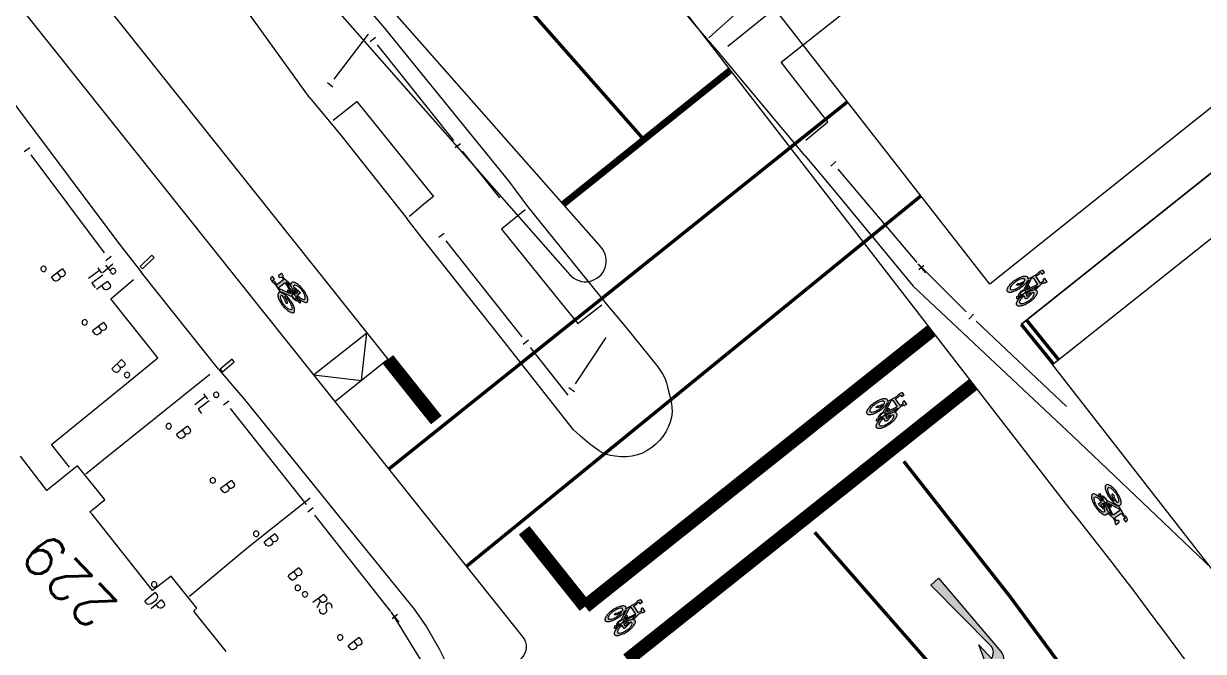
# Model space of a CAD drawing. Extents: x 427500 to 429848, y 434500 to 436505.
# Drawn here: x 429284.82 to 429319.48, y 435028.38 to 435046.84 of the extents above; entities that cross this region are included whole.
import ezdxf

# ---------------------------------------------------------------- set-up
doc = ezdxf.new("R2010")
doc.units = 0
for name, pattern in [('1004', [6, 4, -2]), ('1025', [2, 1, -1]), ('1055', [0.6, 0.1, -0.5]), ('BLIP', [1, 0.5, -0.5]), ('DASHED2', [0.375, 0.25, -0.125])]:
    doc.linetypes.add(name, pattern=pattern)
doc.layers.get('0').update_dxf_attribs({"color": 222})
for name, color, linetype in [('KTS_LINES', 7, 'Continuous'), ('LPTIP_Ex_Base', 8, 'Continuous'), ('PRO-MARKINGS', 7, 'Continuous'), ('PROPOSED', 1, 'Continuous')]:
    doc.layers.add(name, color=color, linetype=linetype)
doc.styles.add('MtXpl_Romans', font='romans__.ttf')
doc.styles.get("Standard").update_dxf_attribs({"font": 'romans.shx'})

# ---------------------------------------------------------------- blocks, each defined once
blk = doc.blocks.new('FENCE_UP')
at = {"color": 0, "linetype": 'ByBlock', "flags": 128}
blk.add_lwpolyline([(0, 0.5), (0, -0.5)], dxfattribs=at)
blk = doc.blocks.new('CIRCL')
at = {"color": 0, "linetype": 'ByBlock', "flags": 128}
for points in [[(0.5, 0), (0.475, 0.154), (0.404, 0.293), (0.293, 0.404), (0.154, 0.475), (0, 0.5), (-0.154, 0.475), (-0.293, 0.404), (-0.404, 0.293), (-0.475, 0.154), (-0.5, 0), (-0.475, -0.154), (-0.404, -0.293), (-0.293, -0.404), (-0.154, -0.475), (0, -0.5), (0.154, -0.475), (0.293, -0.404), (0.404, -0.293), (0.475, -0.154)], [(0.5, 0), (0.475, -0.154)]]:
    blk.add_lwpolyline(points, dxfattribs=at)
blk = doc.blocks.new('Bicycle-1057S')
h = blk.add_hatch(color=0)
h.dxf.hatch_style = 1
edge = h.paths.add_edge_path()
edge.add_arc((0.1255931590565698, -0.09402841553107237), 0.02648515648108875, 129.1417589179424, 144.2919472120851)
edge.add_arc((0.1085562400126971, -0.08167002299842399), 0.005438877888942004, 145.2542598140026, 218.1085320607194)
edge.add_arc((0.1199412003065617, -0.07274033581713624), 0.01990803937288878, 218.1085320607193, 242.7437377249644)
edge.add_arc((0.1323570823030125, -0.04863988274777631), 0.0470186639303978, 242.7437377249643, 256.1140822548531)
edge.add_line((0.1210730989660078, -0.09428444954219217), (0.1210730989660078, -0.1093843280975762))
edge.add_line((0.1210730989660078, -0.1093843280975762), (0.1709389036250854, -0.1093843280975762))
edge.add_line((0.1709389036250854, -0.1093843280975762), (0.1709389036250854, -0.08603216731390888))
edge.add_line((0.1709389036250854, -0.08603216731390888), (0.2357062799771484, -0.07507811475829329))
edge.add_arc((0.2940311629775173, 0.02510465163729701), 0.1159240210641441, 239.7926865904873, 250.1489920615088)
edge.add_arc((0.3352342839856055, 0.1392318298363441), 0.2372611958478196, 250.1489920615087, 261.4948583744368)
edge.add_arc((0.362500000000002, 0.3215590699295104), 0.4216158587933737, 261.4948583744369, 265.5790043067903)
edge.add_line((0.33, -0.09880230125732192), (0.33, -0.1106220625765941))
edge.add_arc((0.3649999999999979, -1.094938660479188), 0.9849386604791879, 92.0364461736281, 98.710120306432)
edge.add_arc((0.3002475405305327, -0.6722787565192403), 0.5573474124130271, 98.71012030643209, 110.2975697722287)
edge.add_arc((0.2023615741320395, -0.4076241066270181), 0.2751706129993586, 110.2975697722287, 131.7625682865146)
edge.add_arc((0.05714990642971905, -0.2449999999999999), 0.05714990642971902, 131.7625682865146, 180)
edge.add_arc((0.05714990642971905, -0.245), 0.05714990642971904, 180, 228.2374317134853)
edge.add_arc((0.2023615741320401, -0.08237589337298118), 0.2751706129993595, 228.2374317134854, 249.7024302277713)
edge.add_arc((0.3002475405305318, 0.1822787565192362), 0.5573474124130229, 249.7024302277713, 261.2898796935679)
edge.add_arc((0.3650000000000001, 0.6049386604791959), 0.9849386604791958, 261.2898796935679, 270)
edge.add_arc((0.3650000000000005, 0.604938660479198), 0.984938660479198, 269.9999999999999, 278.710120306432)
edge.add_arc((0.4297524594694681, 0.1822787565192365), 0.5573474124130234, 278.7101203064321, 290.2975697722287)
edge.add_arc((0.527638425867959, -0.08237589337297913), 0.2751706129993619, 290.2975697722287, 311.7625682865145)
edge.add_arc((0.6728500935702808, -0.2450000000000002), 0.05714990642971921, 311.7625682865148, 360.0000000000001)
edge.add_arc((0.6728500935702809, -0.2450000000000002), 0.05714990642971907, 8.347926217626053e-14, 48.23743171348524)
edge.add_arc((0.5276384258679238, -0.4076241066270601), 0.2751706129994143, 48.23743171348545, 51.44868646367202)
edge.add_line((0.6991289573365953, -0.1924268392766916), (0.9555783743845828, -0.1393683391977977))
edge.add_line((0.9555783743845828, -0.1393683391977977), (1.026142996864914, -0.1494489995521307))
edge.add_arc((1.047232637774721, -0.1446760141640408), 0.02162300495351051, 192.752292015752, 229.4556686730448)
edge.add_arc((1.082087526109876, -0.1021911607252427), 0.07657266547575484, 230.3014880105123, 254.7693945910597)
edge.add_arc((1.137258100044497, 0.09027275344468394), 0.2767829944268662, 254.2163442209831, 263.9588712902375)
edge.add_arc((1.111305815940649, -0.1577737992489841), 0.0273842720150536, 263.337789327011, 292.272256146745)
edge.add_arc((1.118318684532589, -0.1773400816377044), 0.006684298591048081, 300.2362763225035, 358.2881666264944)
edge.add_line((1.125, -0.1775397595764579), (1.125, -0.06938311127612472))
edge.add_arc((1.114107004921157, -0.06988940866287181), 0.01090475487260144, 2.661145164140756, 38.31498093786265)
edge.add_arc((1.110772519990496, -0.07252424211479346), 0.01515459452512635, 38.31498093786259, 73.21773194917768)
edge.add_arc((1.092973786883735, -0.1315424953674024), 0.07679832183938598, 73.2177319491774, 98.60632256700862)
edge.add_arc((1.086437502710172, -0.08835556308793147), 0.03311956120553582, 98.60632256700892, 134.88021916439)
edge.add_line((1.063067446729034, -0.06488758878494341), (1.033157894736842, -0.1147368421052633))
edge.add_line((1.033157894736842, -0.1147368421052633), (0.94, -0.1014285714285716))
edge.add_line((0.94, -0.1014285714285716), (0.94, 0.1393269230769229))
edge.add_line((0.94, 0.1393269230769229), (0.9849999999999998, 0.1349999999999998))
edge.add_arc((1.01645105852891, 0.3320764244353353), 0.199570253672248, 260.9327337914132, 290.3801191405059)
edge.add_arc((1.105464489312583, 0.1086566116361067), 0.04124963619416752, 71.00970639435519, 118.23338806896231, ccw=False)
edge.add_arc((1.115840168087301, 0.1389608091172128), 0.009218591994430198, 6.472580860778692, 70.69733750635021, ccw=False)
edge.add_line((1.125, 0.1399999999999998), (1.125, 0.08999999999999979))
edge.add_line((1.125, 0.08999999999999979), (1.215, 0.08999999999999977))
edge.add_line((1.215, 0.08999999999999977), (1.215, 0.1551204709322744))
edge.add_arc((1.199541460380685, 0.152605035499959), 0.01566186012503258, 9.242245549902828, 38.24503396435792)
edge.add_arc((1.175907833058162, 0.1339771072228429), 0.04575418559710753, 38.24503396435812, 62.40139835930763)
edge.add_arc((1.144411258767213, 0.07372613583564096), 0.1137410501017065, 62.40139835930752, 80.15996594038734)
edge.add_arc((1.117118489909174, -0.08362655073671205), 0.2734431578006205, 80.15996594038758, 97.39463954963908)
edge.add_arc((1.101932488087908, 0.03338489676562068), 0.1554503889632606, 97.39463954963931, 115.9418288466421)
edge.add_arc((1.008892827938793, 0.2234296512512854), 0.05614866456590088, 265.4429401072497, 296.48081285581895, ccw=False)
edge.add_line((1.004431711558944, 0.1674584892731782), (0.7039782804499767, 0.1963482422644251))
edge.add_arc((0.5276024317589506, 0.4074790768269162), 0.2751084682530396, 309.8749265664079, 311.7820790879888)
edge.add_arc((0.6727840718052973, 0.2449999999999999), 0.05721592819470267, 311.7820790879888, 360)
edge.add_arc((0.6727840718052971, 0.2449999999999999), 0.05721592819470289, 359.9999999999999, 408.2179209120112)
edge.add_arc((0.5276024317590292, 0.08252092317317208), 0.2751084682529212, 48.21792091201113, 69.68965002433214)
edge.add_arc((0.4297377485950346, -0.1818948901564406), 0.5570538859307931, 69.68965002433218, 81.283999398439)
edge.add_arc((0.3649999999999998, -0.6041692450557905), 0.9842618059168534, 81.28399939843904, 89.99999999999999)
edge.add_arc((0.3650000000000001, -0.6041692450557938), 0.9842618059168566, 90.00000000000001, 98.71600060156094)
edge.add_arc((0.3002622514049669, -0.1818948901564457), 0.5570538859307985, 98.71600060156108, 110.3103499756678)
edge.add_arc((0.2023975682409703, 0.08252092317317244), 0.2751084682529208, 110.3103499756678, 131.7820790879888)
edge.add_arc((0.05721592819470288, 0.2450000000000001), 0.05721592819470277, 131.7820790879889, 180)
edge.add_arc((0.05721592819470288, 0.2450000000000001), 0.05721592819470279, 180, 228.2179209120111)
edge.add_arc((0.2023975682409709, 0.4074790768268282), 0.2751084682529215, 228.2179209120111, 249.6896500243321)
edge.add_arc((0.3002622514049652, 0.6718948901564387), 0.5570538859307912, 249.6896500243321, 261.2839993984389)
edge.add_arc((0.3650000000000005, 1.094169245055782), 0.9842618059168449, 261.2839993984389, 269.9999999999999)
edge.add_arc((0.3650000000000005, 1.094169245055783), 0.9842618059168462, 269.9999999999999, 278.7160006015609)
edge.add_arc((0.4297377485950349, 0.6718948901564392), 0.5570538859307919, 278.7160006015609, 290.3103499756678)
edge.add_arc((0.5276024317590321, 0.4074790768268224), 0.2751084682529152, 290.3103499756677, 298.7400305951868)
edge.add_line((0.6598845455543121, 0.1662611013890084), (0.7049721577726218, 0.1619257540603247))
edge.add_line((0.7049721577726218, 0.1619257540603247), (0.4092702756605957, 0.007454621613743967))
edge.add_arc((0.3624999999999988, -0.4115590699294977), 0.4216158587933608, 83.6310126563938, 89.99999999999984)
edge.add_arc((0.3624999999999998, -0.4115590699294889), 0.4216158587933519, 89.99999999999997, 98.50514162556317)
edge.add_arc((0.3352342839856051, -0.2292318298363435), 0.2372611958478189, 98.50514162556317, 109.8510079384912)
edge.add_arc((0.2940311629775176, -0.1151046516372976), 0.1159240210641447, 109.8510079384912, 131.0753738798026)
edge.add_arc((0.2329280192318751, -0.04500000000000001), 0.02292801923187508, 131.0753738798026, 180)
edge.add_arc((0.2329280192318752, -0.04500000000000001), 0.02292801923187524, 180.0000000000001, 222.6870495144356)
edge.add_line((0.2160743692041546, -0.0605450489430028), (0.1709389036250855, -0.06817877273918918))
edge.add_line((0.1709389036250855, -0.06817877273918918), (0.1709389036250855, -0.05314407924277024))
edge.add_line((0.1709389036250855, -0.05314407924277024), (0.1210730989660078, -0.05314407924277022))
edge.add_line((0.1210730989660078, -0.05314407924277022), (0.1210730989660078, -0.06826489232125907))
edge.add_arc((0.1295536262736133, -0.1049338960924515), 0.03763688590979285, 103.0219837958038, 123.3282019209634)
edge = h.paths.add_edge_path(flags=16)
edge.add_line((0.8010092807424596, 0.1526914153132249), (0.85, 0.1479807692307691))
edge.add_line((0.85, 0.1479807692307691), (0.85, -0.09119768916500626))
edge.add_line((0.85, -0.09119768916500627), (0.5149813376234688, -0.04592489695196145))
edge.add_arc((0.4920719807681302, -0.04500000000000186), 0.02292801923186977, 357.6881093012058, 360.0000000000044)
edge.add_arc((0.492071980768125, -0.04500000000000007), 0.02292801923187499, 359.9999999999999, 405.6770613714275)
edge.add_line((0.5080918281662061, -0.02859699554229709), (0.5583965690419177, -0.02007051495797908))
edge.add_line((0.5583965690419177, -0.02007051495797908), (0.5583965690419177, -0.03488638777457719))
edge.add_line((0.5583965690419177, -0.03488638777457719), (0.6071960093520374, -0.0348863877745772))
edge.add_line((0.6071960093520374, -0.0348863877745772), (0.6071960093520374, -0.01994367788202011))
edge.add_arc((0.5961658072233547, 0.02207109393126968), 0.04343853599653663, 284.7099937128414, 308.6624902789959)
edge.add_arc((0.6191713373046384, -0.006683059294339246), 0.006613873852225735, 308.6624902789954, 417.054963233324)
edge.add_arc((0.597462100593441, -0.04018266257306424), 0.04653272126062121, 57.05496323332503, 77.92545307749995)
edge.add_line((0.6071960093520375, 0.005320580917900087), (0.6071960093520374, 0.02047441945387607))
edge.add_line((0.6071960093520374, 0.02047441945387607), (0.5583965690419177, 0.02047441945387607))
edge.add_line((0.5583965690419177, 0.02047441945387607), (0.5583965690419177, -0.003409372772500956))
edge.add_line((0.5583965690419177, -0.003409372772500958), (0.489807155429238, -0.01522256642305359))
edge.add_arc((0.4309688370224912, -0.115104651637281), 0.1159240210641259, 59.49860577599883, 62.30136376572178)
edge.add_line((0.4848527530876162, -0.01246497973034986), (0.8010092807424596, 0.1526914153132249))
edge = h.paths.add_edge_path(flags=16)
edge.add_arc((0.4783568392825849, -0.3575472182040819), 0.1917893422273881, 65.84495474860528, 69.5671713206016)
edge.add_arc((0.4101288188534401, -0.540685588829678), 0.3872240514452698, 69.5671713206013, 81.22760581677363)
edge.add_arc((0.3650000000000043, -0.8331319537255499), 0.6831319537255498, 81.22760581677335, 87.06318721189446)
edge.add_line((0.4, -0.150897194862527), (0.4, -0.2150000000000001))
edge.add_line((0.4, -0.2150000000000001), (0.5568384287202102, -0.1825506699199566))
edge = h.paths.add_edge_path(flags=16)
edge.add_arc((0.1504167412798086, -0.2449999999999998), 0.0404167412798087, 180.0000000000003, 228.031377788937)
edge.add_arc((0.2516431607174225, -0.132452781795901), 0.1917893422274068, 228.0313777889369, 249.5671713206013)
edge.add_arc((0.3198711811465615, 0.05068558882968327), 0.3872240514452754, 249.5671713206013, 261.2276058167736)
edge.add_arc((0.3650000000000002, 0.3431319537256016), 0.6831319537256016, 261.2276058167737, 270)
edge.add_arc((0.3650000000000006, 0.3431319537255932), 0.6831319537255933, 269.9999999999999, 278.7723941832264)
edge.add_arc((0.4101288188534402, 0.05068558882967744), 0.3872240514452694, 278.7723941832263, 290.4328286793987)
edge.add_arc((0.4783568392825773, -0.1324527817959004), 0.1917893422274075, 290.4328286793986, 311.968622211063)
edge.add_arc((0.5795832587201913, -0.2450000000000001), 0.04041674127980865, 311.968622211063, 360)
edge.add_arc((0.5795832587201913, -0.2450000000000001), 0.04041674127980865, 3.934699558586697e-14, 48.03137778893682)
edge.add_arc((0.478356839282282, -0.3575472182044319), 0.1917893422278519, 48.03137778893772, 49.26932853407754)
edge.add_line((0.6035001816606982, -0.2122121032096358), (0.3879520662544559, -0.2568082650178238))
edge.add_arc((0.359621437672778, -0.1471711421593139), 0.1132383469701186, 270.0000000000009, 284.4885082669896, ccw=False)
edge.add_arc((0.3599813813666154, -0.2048860969552485), 0.0555245588725474, 244.0010186952478, 269.62857158370264, ccw=False)
edge.add_arc((0.3404972897307452, -0.2454727757627812), 0.01050793074839578, 177.4212617184321, 242.479324053344, ccw=False)
edge.add_line((0.33, -0.2450000000000001), (0.33, -0.150897194862527))
edge.add_arc((0.3649999999999946, -0.8331319537255476), 0.6831319537255475, 92.93681278810544, 98.7723941832266)
edge.add_arc((0.3198711811465587, -0.5406855888296751), 0.3872240514452669, 98.77239418322624, 110.4328286793987)
edge.add_arc((0.2516431607174224, -0.3575472182040986), 0.1917893422274065, 110.4328286793987, 131.9686222110632)
edge.add_arc((0.1504167412798083, -0.2449999999999998), 0.04041674127980829, 131.968622211063, 180.0000000000003)
edge = h.paths.add_edge_path(flags=16)
edge.add_line((0.4, -0.1106220625765941), (0.4, -0.09838578643388625))
edge.add_arc((0.362500000000002, 0.3215590699294804), 0.4216158587933433, 275.1028316889799, 278.5051416255631)
edge.add_arc((0.3897657160143952, 0.1392318298363415), 0.237261195847817, 278.5051416255631, 289.8510079384913)
edge.add_arc((0.4309688370224811, 0.0251046516373004), 0.1159240210641479, 289.8510079384913, 297.5734711250544)
edge.add_line((0.484628403888863, -0.07765248701200858), (0.835, -0.1250000000000002))
edge.add_line((0.835, -0.1250000000000002), (0.6529817174705733, -0.1626589550060883))
edge.add_arc((0.5276384258679636, -0.4076241066270114), 0.2751706129993511, 62.90217049968486, 69.70243022777146)
edge.add_arc((0.4297524594694673, -0.6722787565192396), 0.5573474124130262, 69.70243022777129, 81.2898796935679)
edge.add_arc((0.3650000000000009, -1.09493866047919), 0.9849386604791897, 81.28987969356794, 87.96355382637184)
edge = h.paths.add_edge_path(flags=16)
edge.add_arc((0.4449236986313491, -0.04500000000000011), 0.01507630136865096, 1.054819283487206e-13, 48.44895341119659)
edge.add_arc((0.4060479337699563, -0.08886225322274957), 0.07368707129479077, 48.44895341119748, 69.84062143707904)
edge.add_arc((0.3798391743587921, -0.1602517204131925), 0.1497354446870443, 69.84062143707904, 81.35341277984766)
edge.add_arc((0.3624999999999999, -0.2742745398618802), 0.2650690925200709, 81.35341277984772, 89.99999999999997)
edge.add_arc((0.3624999999999999, -0.274274539861879), 0.2650690925200698, 89.99999999999997, 98.64658722015228)
edge.add_arc((0.3451608256412076, -0.1602517204131919), 0.1497354446870436, 98.6465872201522, 110.1593785629209)
edge.add_arc((0.3189520662300434, -0.08886225322274857), 0.07368707129478973, 110.1593785629209, 131.5510465888027)
edge.add_arc((0.2800763013686506, -0.04500000000000002), 0.01507630136865062, 131.5510465888023, 180.0000000000001)
edge.add_arc((0.2800763013686508, -0.04500000000000002), 0.01507630136865079, 180.0000000000001, 228.4489534111975)
edge.add_arc((0.3189520662300437, -0.001137746777250717), 0.07368707129479057, 228.4489534111975, 249.8406214370791)
edge.add_arc((0.3451608256412076, 0.07025172041319168), 0.1497354446870435, 249.8406214370791, 261.3534127798478)
edge.add_arc((0.3625000000000003, 0.1842745398618795), 0.2650690925200704, 261.3534127798476, 269.9999999999999)
edge.add_arc((0.3625000000000002, 0.1842745398618796), 0.2650690925200706, 269.9999999999999, 278.6465872201522)
edge.add_arc((0.3798391743587923, 0.07025172041319208), 0.149735444687044, 278.6465872201523, 290.1593785629209)
edge.add_arc((0.4060479337699569, -0.001137746777252258), 0.07368707129478903, 290.1593785629209, 311.5510465888029)
edge.add_arc((0.4449236986313495, -0.04500000000000011), 0.01507630136865057, 311.5510465888019, 360.0000000000001)
edge = h.paths.add_edge_path(flags=16)
edge.add_arc((0.5545215225433117, 0.5356726882561043), 0.3234618584126379, 256.4487186734111, 264.5542933785383)
edge.add_line((0.5238241919462786, 0.2136707507743962), (0.5932041344403048, 0.2069996024576628))
edge.add_arc((0.4781819073505409, 0.3626381845019278), 0.1935290183549708, 306.4656665490008, 311.7704046412889)
edge.add_arc((0.5813587244239535, 0.2471211639649405), 0.03864313257081291, 311.7704046412892, 360.5617053325667)
edge.add_arc((0.5813587244239538, 0.2471211639649405), 0.03864313257081273, 0.5617053325667196, 49.35300602384447)
edge.add_arc((0.4804665614422023, 0.1296034671529087), 0.1935290183549633, 49.35300602384398, 70.62459621730659)
edge.add_arc((0.4135262961559181, -0.06074449369631113), 0.3953045008003145, 70.62459621730665, 82.01711533480362)
edge.add_arc((0.3709724373807858, -0.3641886128402266), 0.7017178887905926, 82.0171153348035, 90.56170533256646)
edge.add_arc((0.3709724373807861, -0.3641886128402225), 0.7017178887905886, 90.5617053325665, 99.1062953303295)
edge.add_arc((0.3224774452478641, -0.06163712948952527), 0.3953045008003125, 99.10629533032939, 110.4988144478265)
edge.add_arc((0.2518180926494552, 0.1273618154980764), 0.1935290183549649, 110.4988144478264, 131.7704046412889)
edge.add_arc((0.1486412755760465, 0.2428788360350593), 0.03864313257081296, 131.7704046412889, 180.5617053325667)
edge.add_arc((0.1486412755760468, 0.2428788360350593), 0.03864313257081321, 180.5617053325666, 229.353006023844)
edge.add_arc((0.2495334385577984, 0.3603965328470931), 0.1935290183549653, 229.3530060238443, 250.6245962173066)
edge.add_arc((0.3164737038440827, 0.5507444936963126), 0.3953045008003163, 250.6245962173066, 262.0171153348036)
edge.add_arc((0.3590275626192138, 0.8541886128402267), 0.7017178887905928, 262.0171153348036, 270.5617053325665)
edge.add_arc((0.359027562619214, 0.8541886128402225), 0.7017178887905887, 270.5617053325665, 279.1062953303295)
edge.add_arc((0.4075225547521375, 0.5516371294895188), 0.395304500800306, 279.1062953303293, 289.098106292045)
edge.add_line((0.5368609167713212, 0.1780902964642959), (0.4650000000000001, 0.1849999999999999))
edge.add_arc((0.5011695245165797, 0.5494383493096282), 0.3662288150204487, 249.5302429035852, 264.3321092119445, ccw=False)
edge.add_arc((0.408696752517224, 0.3017101403780114), 0.1018040070660671, 219.81143243366, 249.5302429035852, ccw=False)
edge.add_arc((0.3393648764862762, 0.2439215579258251), 0.01154643510778842, 182.9001710029059, 219.8114324336599, ccw=False)
edge.add_arc((0.333388750288222, 0.2436188025506967), 0.00556264490823779, 121.34140895685039, 182.9001710029066, ccw=False)
edge.add_arc((0.3569992523026438, 0.2048494964756024), 0.05095553971477509, 96.53117755850923, 121.34140895685059, ccw=False)
edge.add_arc((0.3626516754290913, 0.1554776886042005), 0.1006498583004144, 77.38597802456098, 96.53117755850923, ccw=False)
edge.add_arc((0.3748392886274233, 0.2099393253543119), 0.04484118699412693, 58.985215138957585, 77.38597802456081, ccw=False)
edge.add_arc((0.5380436786246806, 0.5314291914319482), 0.3158330644056515, 243.667006448054, 259.1754194558784)
at = {"color": 0}
for p, q in [((0.3287280353378081, -0.1041516017134914), (0.3288192754914361, -0.1039005124007382)), ((0.3288877096512284, -0.1042885504342675), (0.3287280353378081, -0.1041516017134914)), ((0.3295948302791771, -0.1031929206888656), (0.3287508467244056, -0.1032157388124624)), ((0.3296632644389694, -0.1019603222330919), (0.3287736581110039, -0.1019603222330919)), ((0.3291158127316791, -0.1019831503514884), (0.3287736581110039, -0.1024624908638004)), ((0.3290930013450817, -0.1042885504342675), (0.3288877096512284, -0.1042885504342675)), ((0.3292526756585019, -0.1039461686375294), (0.3290930013450817, -0.1042885504342675)), ((0.329640453052372, -0.1023483602666211), (0.329161435504874, -0.1019831503514884)), ((0.3294351613585196, -0.1039461686375294), (0.3292526756585019, -0.1039461686375294)), ((0.3295720188925797, -0.1041287735950949), (0.3294351613585196, -0.1039461686375294)), ((0.3294351613585196, -0.1042885504342675), (0.3295720188925797, -0.1041287735950949)), ((0.3296176416657746, -0.1028277007789349), (0.3295948302791771, -0.1035581306040002))]:
    blk.add_line(p, q, dxfattribs=at)
for points in [[(0.1088746358722688, -0.07348688451793352, 0.06620162645581315), (0.1040871721730241, -0.07857021246627484, 0.329045697347466), (0.1042766963171289, -0.08502664309139618, 0.1079072842323877), (0.1108238940228147, -0.09043792768159163, 0.05840540863255037), (0.1210730989660078, -0.09428444954219217), (0.1210730989660078, -0.1093843280975762), (0.1709389036250854, -0.1093843280975762), (0.1709389036250854, -0.08603216731390888), (0.2357062799771484, -0.07507811475829329, 0.04521868944864418), (0.2546662158690515, -0.08393102875599362, 0.04954616364587781), (0.3001437889372994, -0.09542010860099805, 0.01782233505618444), (0.33, -0.09880230125732192), (0.33, -0.1106220625765941, 0.02912762999146831), (0.2158454020491987, -0.1213591461011008, 0.05060291222805472), (0.1069060248669102, -0.1495405845398161, 0.09393354558812385), (0.01908547964996145, -0.2023712395341582, 0.2136395982254601), (1.050686772828547e-17, -0.245, 0.2136395982254597), (0.01908547964996138, -0.2876287604658417, 0.09393354558812361), (0.1069060248669101, -0.3404594154601839, 0.05060291222805496), (0.2158454020491984, -0.3686408538988992, 0.03802337796379034), (0.3649999999999999, -0.38, 0.03802337796379043), (0.5141545979508021, -0.3686408538988992, 0.05060291222805458), (0.6230939751330896, -0.3404594154601841, 0.09393354558812297), (0.7109145203500387, -0.287628760465842, 0.2136395982254593), (0.73, -0.2450000000000001, 0.2136395982254589), (0.7109145203500387, -0.2023712395341586, 0.01401265916983727), (0.6991289573365953, -0.1924268392766916), (0.9555783743845828, -0.1393683391977977), (1.026142996864914, -0.1494489995521307, 0.1615320291578394), (1.033176901781189, -0.1611074057332191, 0.1071688624317772), (1.061971533169924, -0.1760743112137108, 0.04253541846399684), (1.108128811333472, -0.1849731557766747, 0.126925508449554), (1.121684677080907, -0.1831150224875275, 0.2588591559397385), (1.125, -0.1775397595764579), (1.125, -0.06938311127612472, 0.1568364930858567), (1.12266303144645, -0.06312863289895194, 0.1534803684012116), (1.115148189584886, -0.05801509841774095, 0.1112340150849529), (1.081481344142446, -0.05560893231927388, 0.1596097520212116), (1.063067446729034, -0.06488758878494341), (1.033157894736842, -0.1147368421052633), (0.94, -0.1014285714285716), (0.94, 0.1393269230769229), (0.9849999999999998, 0.1349999999999998, 0.1292002425394808), (1.085950761182175, 0.1449986933129138, -0.2090187272153614), (1.118887449725435, 0.1476611834182221, -0.2878070053565828), (1.125, 0.1399999999999998), (1.125, 0.08999999999999979), (1.215, 0.08999999999999977), (1.215, 0.1551204709322744, 0.1272284316793309), (1.211841824661803, 0.1623001322569733, 0.1057940901736811), (1.197104576227332, 0.1745251476030487, 0.07764182163660346), (1.163849375363327, 0.1857939104251043, 0.07534252693725144), (1.081925585010936, 0.1875424371523875, 0.08110451507786728), (1.033929410422161, 0.1731718949336026, -0.1362623426198962), (1.004431711558944, 0.1674584892731782), (0.7039782804499767, 0.1963482422644251, 0.00832171479736017), (0.7109070029063665, 0.2023349725952917, 0.2135505823316499), (0.73, 0.2449999999999999, 0.2135505823316504), (0.7109070029063664, 0.2876650274047082, 0.09396317257082422), (0.6230939751330898, 0.3405248658727139, 0.05063309589599981), (0.5141519477101913, 0.36872591840272, 0.03804907271182555), (0.365, 0.3800925608610629, 0.03804907271182546), (0.2158480522898086, 0.36872591840272, 0.05063309589599926), (0.1069060248669102, 0.340524865872714, 0.09396317257082444), (0.01909299709363351, 0.2876650274047083, 0.2135505823316499), (1.005154347342302e-16, 0.245, 0.2135505823316495), (0.01909299709363353, 0.2023349725952918, 0.09396317257082416), (0.1069060248669102, 0.1494751341272861, 0.05063309589599998), (0.2158480522898087, 0.12127408159728, 0.03804907271182587), (0.3649999999999999, 0.109907439138937, 0.03804907271182588), (0.5141519477101915, 0.1212740815972799, 0.05063309589599987), (0.6230939751330898, 0.1494751341272859, 0.03679801626859047), (0.6598845455543121, 0.1662611013890084), (0.7049721577726218, 0.1619257540603247), (0.4092702756605957, 0.007454621613743975, 0.02779710588782994), (0.3625, 0.01005678886386304, 0.03712772687842065), (0.3001437889372993, 0.00542010860099796, 0.04954616364587789), (0.2546662158690515, -0.006068971244006424, 0.0928744276712165), (0.2178631344268814, -0.0277158074614547, 0.2167769235559518), (0.21, -0.04500000000000004, 0.1884415738359674), (0.2160743692041546, -0.0605450489430028), (0.1709389036250855, -0.06817877273918918), (0.1709389036250855, -0.05314407924277024), (0.1210730989660078, -0.05314407924277022), (0.1210730989660078, -0.06826489232125907, 0.0888351774420325), (0.1088746358722688, -0.07348688451793352)], [(0.4787293732899234, 0.2212158168741777, 0.03538199524900019), (0.5238241919462786, 0.2136707507743962), (0.5932041344403048, 0.2069996024576628, 0.02315042084802789), (0.6071007434608504, 0.2183003355453849, 0.2161679210065194), (0.62, 0.2474999999999999, 0.2161679210065208), (0.6065307354804885, 0.2764411495422749, 0.09308226368066548), (0.5446710112211003, 0.3121720010628481, 0.04975022667479514), (0.4684251111540539, 0.3307293476581098, 0.03730009124669594), (0.3640931808341686, 0.3374955549148199, 0.03730009124669604), (0.2599139626854521, 0.3286851207123394, 0.04975022667479567), (0.1840465528159611, 0.3086364671569156, 0.09308226368066488), (0.1228992565391498, 0.2716996644546151, 0.2161679210065207), (0.11, 0.2425, 0.2161679210065191), (0.1234692645195115, 0.2135588504577247, 0.09308226368066462), (0.1853289887788999, 0.1778279989371517, 0.04975022667479539), (0.261574888845947, 0.1592706523418899, 0.03730009124669569), (0.3659068191658316, 0.1525044450851799, 0.03730009124669613), (0.4700860373145483, 0.1613148792876605, 0.04362514343017022), (0.5368609167713212, 0.1780902964642959), (0.4650000000000001, 0.1849999999999999, -0.06467527653755671), (0.3730945758271105, 0.2063343527291863, -0.1304045123069024), (0.3304954155632345, 0.2365288029161547, -0.16246290201637), (0.3278332299811951, 0.2433373554093805, -0.2752523142161367), (0.3304954155632345, 0.2483697637738941, -0.1086799343264191), (0.3512033730290797, 0.2554743402884014, -0.08373155279410573), (0.3846317998921907, 0.253698196159803, -0.0804614398804402), (0.3979441247861357, 0.2483697637738943, 0.06777169068829121)], [(0.8010092807424596, 0.1526914153132249), (0.85, 0.1479807692307691), (0.85, -0.09119768916500627), (0.5149813376234688, -0.04592489695196145, 0.01008786833677551), (0.515, -0.0450000000000001, 0.2019853073732921), (0.5080918281662061, -0.02859699554229709), (0.5583965690419177, -0.02007051495797908), (0.5583965690419177, -0.03488638777457719), (0.6071960093520374, -0.0348863877745772), (0.6071960093520374, -0.01994367788202011, 0.1048946772739972), (0.6233032332950188, -0.01184743368605731, 0.5116844109006436), (0.6227681884753907, -0.001132744979941137, 0.0913172553089896), (0.6071960093520375, 0.005320580917900087), (0.6071960093520374, 0.02047441945387607), (0.5583965690419177, 0.02047441945387607), (0.5583965690419177, -0.003409372772500958), (0.489807155429238, -0.01522256642305359, 0.01222994846074251), (0.4848527530876162, -0.01246497973034986)], [(0.1099999999999999, -0.245, 0.2126996629660772), (0.1233891155438425, -0.2750502982140864, 0.09424518177345811), (0.1846877707974303, -0.312175144212722, 0.05092219011426544), (0.2608157658004246, -0.3320087068372218, 0.03829549467705391), (0.3649999999999999, -0.3400000000000001, 0.03829549467705463), (0.4691842341995759, -0.3320087068372218, 0.05092219011426571), (0.5453122292025695, -0.3121751442127222, 0.0942451817734579), (0.6066108844561574, -0.2750502982140867, 0.2126996629660783), (0.62, -0.2450000000000001, 0.2126996629660773), (0.6066108844561575, -0.2149497017859136, 0.005401631654725485), (0.6035001816606982, -0.2122121032096358), (0.3879520662544559, -0.2568082650178238, -0.06330239550141832), (0.3596214376727798, -0.2604094891294326, -0.1122897084671572), (0.3356419041153343, -0.2547916726470021, -0.2917483079654162), (0.33, -0.2450000000000001), (0.33, -0.150897194862527, 0.02546803149984724), (0.260815765800424, -0.1579912931627783, 0.05092219011426607), (0.1846877707974304, -0.1778248557872778, 0.0942451817734587), (0.1233891155438424, -0.2149497017859135, 0.2126996629660795)], [(0.46, -0.04500000000000008, 0.2146048509417658), (0.4549236141370791, -0.03371742259779956, 0.09361076745084396), (0.4314429111656884, -0.01968942908585436, 0.05027632593247241), (0.402350289127994, -0.01221809886904895, 0.03774576470632048), (0.3625, -0.009205447341809187, 0.03774576470632059), (0.3226497108720062, -0.01221809886904892, 0.05027632593247273), (0.2935570888343117, -0.0196894290858543, 0.09361076745084515), (0.270076385862921, -0.03371742259779952, 0.2146048509417721), (0.265, -0.04500000000000005, 0.2146048509417696), (0.270076385862921, -0.0562825774022006, 0.09361076745084396), (0.2935570888343117, -0.07031057091414578, 0.05027632593247258), (0.3226497108720061, -0.07778190113095115, 0.03774576470632061), (0.3625, -0.08079455265819095, 0.03774576470632053), (0.402350289127994, -0.07778190113095122, 0.05027632593247251), (0.4314429111656884, -0.07031057091414585, 0.09361076745084572), (0.4549236141370789, -0.05628257740220063, 0.2146048509417737)], [(0.4, -0.1106220625765941), (0.4, -0.09838578643388625, 0.01484646830517884), (0.4248562110627007, -0.09542010860099812, 0.0495461636458783), (0.4703337841309485, -0.0839310287559937, 0.03370836062723707), (0.484628403888863, -0.07765248701200858), (0.835, -0.1250000000000002), (0.6529817174705733, -0.1626589550060883, 0.02968044140767472), (0.6230939751330898, -0.1495405845398163, 0.05060291222805478), (0.5141545979508013, -0.1213591461011009, 0.02912762999146828)], [(0.5568384287202102, -0.1825506699199566, 0.01624266183902606), (0.5453122292025696, -0.177824855787278, 0.05092219011426567), (0.4691842341995761, -0.1579912931627784, 0.02546803149984717), (0.4, -0.150897194862527), (0.4, -0.2150000000000001)]]:
    blk.add_lwpolyline(points, format="xyb", close=True, dxfattribs=at)
blk = doc.blocks.new('Left-Arrow-4m(1038l4)')
h = blk.add_hatch(color=0)
edge = h.paths.add_edge_path()
edge.add_arc((2.498570023968242, 0.3584595799594155), 0.302694016917024, 274.7402239101691, 348.8644410618969, ccw=False)
edge.add_line((2.52358410279804, 0.0568008924702923), (-1.4210854715202e-14, 0.1500000000000199))
edge.add_line((-1.4210854715202e-14, 0.1500000000000199), (-1.4210854715202e-14, -0.1499999999999915))
edge.add_line((-1.4210854715202e-14, -0.1499999999999915), (2.826159134510689, -0.04361041028478496))
edge.add_arc((2.798517716250331, 0.3581137717003386), 0.4026740200150251, 273.936144266953, 351.7021166577172)
edge.add_line((3.196976190791688, 0.3000000000000114), (3.999999999999986, 0.3000000000000114))
edge.add_line((3.999999999999986, 0.3000000000000114), (2.999999999999986, 0.6000000000000085))
edge.add_line((2.999999999999986, 0.6000000000000085), (2.249999999999986, 0.3000000000000114))
edge.add_line((2.249999999999986, 0.3000000000000114), (2.795565218185814, 0.3000000000000114))
at = {"color": 0, "linetype": 'Continuous'}
blk.add_lwpolyline([(2.795565218185814, 0.3000000000000114, -0.335198107483375), (2.52358410279804, 0.0568008924702923), (-1.4210854715202e-14, 0.1500000000000199), (-1.4210854715202e-14, -0.1499999999999915), (2.826159134510689, -0.04361041028478496, 0.3529697987741943), (3.196976190791688, 0.3000000000000114), (3.999999999999986, 0.3000000000000114), (2.999999999999986, 0.6000000000000085), (2.249999999999986, 0.3000000000000114)], format="xyb", close=True, dxfattribs=at)

msp = doc.modelspace()

# ---------------------------------------------------------------- linework, layer by layer
at = {"layer": 'LPTIP_Ex_Base', "color": 251, "true_color": 0x636466, "flags": 128}
for points in [[(429293.219536, 435044.668029), (429290.53233, 435048.396272), (429286.093926, 435054.530493), (429280.731558, 435061.944937), (429277.77808, 435065.650083), (429268.679567, 435076.998335), (429262.904725, 435084.21275), (429257.711629, 435090.670017), (429254.087826, 435095.22186), (429249.475449, 435101.00639), (429243.433249, 435108.565518), (429237.114595, 435116.44035), (429230.882205, 435124.297373), (429224.497201, 435132.350806), (429218.539546, 435139.863647), (429212.677017, 435147.286604), (429206.835363, 435154.703827), (429200.835968, 435162.296483), (429195.144841, 435169.562852), (429189.28404, 435177.006559), (429183.412985, 435184.505954), (429177.569339, 435191.915463), (429171.899548, 435199.130282)], [(429258.686249, 435091.427345), (429263.857031, 435084.946193), (429269.645229, 435077.747928), (429274.802336, 435071.284696), (429278.816801, 435066.262932), (429281.715345, 435062.709717), (429287.678712, 435055.745234), (429292.434742, 435050.204765), (429295.425302, 435046.69896), (429299.089999, 435042.171237), (429299.621804, 435041.456035)], [(429305.241704, 435045.988056), (429304.64255, 435046.694942), (429299.105944, 435053.342842), (429293.288665, 435060.367235), (429287.509955, 435067.308539), (429286.713983, 435068.270508)], [(429275.13418, 435057.083936), (429275.660819, 435056.39383), (429280.006559, 435050.562784), (429284.698407, 435044.274419), (429287.551837, 435040.4512), (429288.279284, 435039.516309)], [(429307.806162, 435043.408602), (429308.327766, 435043.846909), (429308.448409, 435043.948286), (429307.902781, 435044.643701), (429307.074785, 435045.699001), (429309.688858, 435047.782914), (429313.020659, 435050.398735), (429312.202254, 435051.466309), (429310.789151, 435050.354202), (429307.612537, 435047.868853), (429305.509854, 435046.164026)], [(429305.804053, 435047.188509), (429304.94883, 435046.418469)], [(429293.942568, 435045.201367), (429294.951616, 435046.523257), (429294.951616, 435046.523257)], [(429295.201499, 435046.210913), (429297.450441, 435043.399817)], [(429307.773966, 435042.960787), (429305.241704, 435045.988056)], [(429293.699863, 435044.883414), (429293.699863, 435044.883414)], [(429293.219536, 435044.668029), (429294.137141, 435043.559518), (429296.087211, 435041.099065)], [(429293.908663, 435043.995813), (429294.607444, 435044.549318), (429296.566428, 435042.115226), (429296.857143, 435041.754004), (429296.577085, 435041.532929), (429296.15295, 435041.164527)], [(429297.700323, 435043.087473), (429298.802229, 435041.710131)], [(429287.194468, 435040.096284), (429285.036608, 435042.977887)], [(429307.773966, 435042.960787), (429308.485436, 435042.104466), (429310.953603, 435039.118054), (429315.64002, 435034.717206), (429321.582362, 435029.049146), (429324.058605, 435025.233603), (429327.686852, 435019.649246), (429327.694825, 435019.631143), (429327.988921, 435018.7296), (429330.738577, 435012.267203), (429331.212738, 435011.43597), (429333.353024, 435006.334007), (429335.904211, 435000.466931), (429335.9381, 435000.409599), (429335.978854, 435000.333742), (429336.032867, 435000.246269), (429336.106535, 435000.15409), (429336.206255, 435000.064115), (429336.354289, 434999.967978), (429336.546373, 434999.861072), (429336.749113, 434999.755947), (429336.929115, 434999.665153), (429337.052986, 434999.601241)], [(429308.479673, 435042.866761), (429308.479673, 435042.866761)], [(429308.738467, 435042.56176), (429311.067614, 435039.81675)], [(429299.555735, 435041.359886), (429298.863297, 435040.789365), (429300.625658, 435038.606256), (429301.100944, 435038.0175), (429301.238801, 435038.124808), (429301.806998, 435038.567092)], [(429299.621804, 435041.456035), (429301.938441, 435038.598556)], [(429301.938441, 435038.598556), (429302.514868, 435037.908169), (429303.448185, 435036.74729), (429303.585168, 435036.539435), (429303.665755, 435036.389545), (429303.710076, 435036.271885), (429303.73826, 435036.160719), (429303.770435, 435036.030312), (429303.809889, 435035.878378), (429303.843204, 435035.722074), (429303.865446, 435035.564829), (429303.871687, 435035.410071), (429303.856995, 435035.261231), (429303.818996, 435035.115782), (429303.760978, 435034.971438), (429303.686501, 435034.831988), (429303.599124, 435034.701222), (429303.502408, 435034.58293), (429303.39401, 435034.474505), (429303.271559, 435034.373422), (429303.138565, 435034.283588), (429302.99854, 435034.208914), (429302.854995, 435034.153308), (429302.700852, 435034.118948), (429302.53377, 435034.103227), (429302.364366, 435034.102879), (429302.203257, 435034.11464), (429302.061062, 435034.135242), (429301.943882, 435034.165268), (429301.84464, 435034.206895), (429301.754181, 435034.25925), (429301.663349, 435034.321461), (429301.56299, 435034.392656), (429301.443163, 435034.483628), (429301.309972, 435034.594958), (429301.178326, 435034.710457), (429301.063138, 435034.813933), (429300.979319, 435034.889196), (429298.921793, 435037.507978), (429296.524897, 435040.527728), (429296.087211, 435041.099065)], [(429296.971959, 435040.762813), (429296.971959, 435040.762813)], [(429297.220055, 435040.449048), (429299.452915, 435037.625161)], [(429287.143539, 435039.523306), (429287.43423, 435039.776106)], [(429287.445368, 435039.785792), (429287.445368, 435039.785792)], [(429311.326408, 435039.511749), (429311.103354, 435039.774628), (429312.514833, 435038.361169), (429312.514833, 435038.361169)], [(429286.169216, 435033.796735), (429285.634705, 435034.465201), (429287.735886, 435036.171241), (429288.75643, 435037.009626), (429287.375434, 435038.747042), (429288.044266, 435039.309238)], [(429290.544012, 435036.672767), (429288.279284, 435039.516309)], [(429312.805585, 435038.086464), (429315.461298, 435035.577328)], [(429301.029131, 435036.244681), (429301.935845, 435037.611849)], [(429299.701011, 435037.311396), (429300.80805, 435035.911329), (429300.80805, 435035.911329)], [(429290.291535, 435036.517999), (429287.166944, 435034.010017), (429286.646316, 435033.593998)], [(429290.544012, 435036.672767), (429291.311278, 435035.78576), (429294.151096, 435032.261281), (429296.29202, 435029.619428), (429296.656531, 435029.095983), (429297.030717, 435028.456234), (429297.253546, 435028.002843)], [(429290.641551, 435035.832537), (429290.641551, 435035.832537)], [(429290.889501, 435035.518657), (429293.121051, 435032.693735)], [(429290.771346, 435028.374274), (429289.860784, 435029.512738), (429289.817416, 435029.566961), (429289.908468, 435029.64698), (429289.152463, 435030.587524), (429288.608855, 435030.166689), (429288.093105, 435030.81619), (429286.828749, 435032.408436), (429286.767754, 435032.485249), (429286.857984, 435032.557702), (429287.139893, 435032.784068), (429287.203005, 435032.834746), (429287.190626, 435032.850114), (429286.396613, 435033.835927), (429285.946162, 435033.472464), (429285.496494, 435033.109633), (429284.722091, 435034.114999)], [(429293.234452, 435032.882756), (429291.374794, 435031.401953), (429289.704772, 435030.00508), (429289.701787, 435030.00909)], [(429293.369001, 435032.379855), (429295.600551, 435029.554932)], [(429295.848501, 435029.241052), (429295.619414, 435029.531053), (429296.66047, 435027.829618), (429296.66047, 435027.829618)]]:
    msp.add_lwpolyline(points, dxfattribs=at)
for points in [[(429288.652084, 435039.957497), (429288.582708, 435040.029517), (429288.239157, 435039.698584), (429288.308533, 435039.626563)], [(429290.595996, 435036.675348), (429290.660778, 435036.59917), (429291.006734, 435036.893372), (429290.941951, 435036.969551)]]:
    msp.add_lwpolyline(points, close=True, dxfattribs=at)
at = {"layer": 'LPTIP_Ex_Base', "color": 251, "true_color": 0x636466}
msp.add_point((429289.701826, 435030.009245), dxfattribs=at)
at = {"layer": 'PRO-MARKINGS', "linetype": '1004', "const_width": 0.1, "flags": 128}
for points in [[(429277.8159388397, 435072.610087327, 0.006881909168465128), (429303.0415110606, 435043.4266758084)], [(429319.6695451724, 435021.7813449827, 0.02239074496490678), (429310.6799210653, 435033.9652132527, 0.01985402017275992)], [(429317.7185979094, 435020.2418515231, 0.01985402017279767), (429308.0628279432, 435031.8790533659)]]:
    msp.add_lwpolyline(points, format="xyb", dxfattribs=at)
at = {"layer": 'PRO-MARKINGS', "const_width": 0.2, "flags": 128}
msp.add_lwpolyline([(429305.5822314834, 435045.4647235207), (429300.6710999087, 435041.5252422693)], dxfattribs=at)
at = {"layer": 'PRO-MARKINGS', "linetype": '1055', "const_width": 0.1, "flags": 128}
for points in [[(429309.0262295813, 435044.5398118824), (429295.5443218969, 435033.7364882643)], [(429311.1839012591, 435041.7730942132), (429297.8253823429, 435030.8748918726)]]:
    msp.add_lwpolyline(points, dxfattribs=at)
at = {"layer": 'PRO-MARKINGS', "linetype": '1025', "const_width": 0.05, "flags": 128}
msp.add_lwpolyline([(429321.3223514725, 435043.7274324422), (429314.1305756915, 435037.9946619793)], dxfattribs=at)
at = {"layer": 'PRO-MARKINGS', "linetype": 'DASHED2', "const_width": 0.1, "flags": 128}
for points in [[(429314.2860275341, 435038.1204980815), (429315.229824921, 435036.954576376)], [(429314.1305756915, 435037.9946619793), (429315.0743730784, 435036.8287402738)]]:
    msp.add_lwpolyline(points, dxfattribs=at)
at = {"layer": 'PRO-MARKINGS', "linetype": 'BLIP', "const_width": 0.4, "flags": 128}
for points in [[(429311.4968965453, 435037.8135305328), (429301.3134908126, 435029.6960461488)], [(429296.9439251265, 435035.1783809451), (429295.5197807797, 435036.9657103379)], [(429312.7202355272, 435036.2310228943), (429302.5598266491, 435028.1318699617)], [(429301.3127322034, 435029.6954414397), (429299.5251169168, 435031.9389340688)]]:
    msp.add_lwpolyline(points, dxfattribs=at)
at = {"layer": 'PROPOSED', "flags": 128}
for points in [[(429333.8765293166, 435005.1977333486, 0.04015634651318582), (429324.8908167172, 435022.428883717, 0.3254518205672095), (429325.0669247924, 435026.0009274163, 0.1360801731997822), (429319.7259809591, 435030.8198416487), (429315.0530778001, 435036.8117651975), (429321.5904388123, 435042.0228829044), (429321.0572958026, 435045.434398611), (429313.2080735828, 435039.1775587611), (429286.0580279762, 435073.9912478288), (429279.9822711015, 435081.5561803452, 0.03471361876869107), (429279.2292008647, 435082.3709642672), (429269.1843541479, 435091.8294083377, -0.03109383317329523), (429268.5043888378, 435092.5545054838), (429253.5979772115, 435110.5743511911)], [(429252.0347155336, 435109.3268627683), (429267.0426410041, 435091.1838277808, 0.03109703536101327), (429267.7226715651, 435090.4586517541), (429277.756867508, 435081.0102366819, -0.03470800620443152), (429278.5098254135, 435080.1955926204), (429284.4809216118, 435072.7613146942), (429315.5227592401, 435032.6056866231, -0.06866004964286677), (429332.2698712626, 435004.5176639471)], [(429269.0324612439, 435067.8606809147), (429276.7581932989, 435060.2135455043, -0.02938924318926259), (429278.8771668872, 435057.8540775389), (429295.5205395104, 435036.9663148947)], [(429267.6254965001, 435066.4392555), (429275.3512285551, 435058.7921200896, -0.02938924318904954), (429277.3132411366, 435056.6074275293), (429299.4842871376, 435028.7937913989, -0.3779485056867166), (429299.4543743422, 435028.192645812, 0.1663014103838907), (429297.7816541315, 435024.6655803546, -0.1778447399826684), (429296.08776, 435020.693015)]]:
    msp.add_lwpolyline(points, format="xyb", dxfattribs=at)
at = {"layer": 'PROPOSED'}
msp.add_lwpolyline([(429291.9518774971, 435049.5950581059), (429300.8664660584, 435039.4544748756, 1.000013788390836), (429301.7831232324, 435040.2602859573), (429292.8685235603, 435050.4008818268, -0.000423169617517604)], format="xyb", dxfattribs=at)
at = {"layer": 'PROPOSED', "flags": 128}
for points in [[(429293.3394384304, 435036.5070415694), (429294.8973716047, 435037.7484029724)], [(429293.3394384304, 435036.5070415694), (429294.7415729233, 435036.3456341932), (429294.8973716047, 435037.7484029724)], [(429293.9626063361, 435035.7249534916), (429295.5205395104, 435036.9663148947)]]:
    msp.add_lwpolyline(points, dxfattribs=at)

# ---------------------------------------------------------------- block references
at = {"layer": 'KTS_LINES'}
for p, rotation in [((429292.9521647015, 435038.4982698059), 128.1105891102166), ((429313.8573311684, 435038.7667504228), 34.02386646347254), ((429309.733488854, 435035.167316438), 34.02386646347254), ((429316.4216383038, 435033.1377924347), 304.8383893555027), ((429302.0421853299, 435029.0761648956), 34.02386646347254)]:
    msp.add_blockref('Bicycle-1057S', p, dxfattribs=dict(at, rotation=rotation))
at = {"layer": 'KTS_LINES', "linetype": 'Continuous', "xscale": -1, "rotation": 132.5859271258717}
msp.add_blockref('Left-Arrow-4m(1038l4)', (429311.5843992592, 435030.4290479005), dxfattribs=at)
at = {"layer": 'LPTIP_Ex_Base', "color": 251, "true_color": 0x636466}
for name, p, xscale, yscale, zscale, rotation in [('FENCE_UP', (429295.076558, 435046.367085), 0.2, 0.2, 0.2, 308.660614), ('FENCE_UP', (429293.821216, 435045.04239), 0.2, 0.2, 0.2, 52.644159), ('FENCE_UP', (429284.916727, 435043.137977), 0.2, 0.2, 0.2, 126.827343), ('FENCE_UP', (429297.575382, 435043.243645), 0.2, 0.2, 0.2, 308.660614), ('FENCE_UP', (429308.60907, 435042.71426), 0.2, 0.2, 0.2, 310.314676), ('FENCE_UP', (429297.096007, 435040.60593), 0.2, 0.2, 0.2, 308.333584), ('FENCE_UP', (429287.314349, 435039.936195), 0.2, 0.2, 0.2, 126.827343), ('CIRCL', (429285.403446, 435039.626239), 0.16, 0.16, 0.16, 129.865871), ('FENCE_UP', (429287.294454, 435039.654549), 0.2, 0.2, 0.2, 221.011794), ('FENCE_UP', (429311.197011, 435039.66425), 0.2, 0.2, 0.2, 310.314676), ('CIRCL', (429286.612994, 435038.052587), 0.16, 0.16, 0.16, 127.546779), ('FENCE_UP', (429312.660209, 435038.223816), 0.2, 0.2, 0.2, 316.625603), ('FENCE_UP', (429299.576963, 435037.468278), 0.2, 0.2, 0.2, 308.333584), ('CIRCL', (429287.855322, 435036.506534), 0.16, 0.16, 0.16, 128.783559), ('FENCE_UP', (429300.91859, 435036.078005), 0.2, 0.2, 0.2, 56.447412), ('CIRCL', (429290.476887, 435035.920936), 0.16, 0.16, 0.16, 274.440409), ('FENCE_UP', (429290.765526, 435035.675597), 0.2, 0.2, 0.2, 308.307004), ('CIRCL', (429289.079757, 435035.001312), 0.16, 0.16, 0.16, 129.126904), ('CIRCL', (429290.374186, 435033.408958), 0.16, 0.16, 0.16, 129.107762), ('FENCE_UP', (429293.245026, 435032.536795), 0.2, 0.2, 0.2, 308.307004), ('CIRCL', (429291.651124, 435031.835439), 0.16, 0.16, 0.16, 129.0599219999999), ('CIRCL', (429288.654057, 435030.347609), 0.16, 0.16, 0.16, 308.418454), ('CIRCL', (429292.873277, 435030.247741), 0.16, 0.16, 0.16, 127.587792), ('CIRCL', (429293.086022, 435030.056368), 0.16, 0.16, 0.16, 124.296529), ('FENCE_UP', (429295.724526, 435029.397992), 0.2, 0.2, 0.2, 308.307004), ('CIRCL', (429294.121796, 435028.786803), 0.16, 0.16, 0.16, 130.517226)]:
    msp.add_blockref(name, p, dxfattribs=dict(at, xscale=xscale, yscale=yscale, zscale=zscale, rotation=rotation))
at = {"layer": 'LPTIP_Ex_Base', "color": 251, "true_color": 0x636466, "xscale": 0.16, "yscale": 0.16, "zscale": 0.16}
msp.add_blockref('CIRCL', (429287.442819, 435039.559494), dxfattribs=at)

# ---------------------------------------------------------------- texts
at = {"layer": 'LPTIP_Ex_Base', "color": 251, "true_color": 0x636466, "width": 0.8}
for s, rotation, p in [('B', 307, (429285.603446, 435039.426239)), ('TLP', 306.119446, (429286.6624013365, 435039.4301714996)), ('B', 307, (429286.812994, 435037.852587)), ('B', -45.725277, (429287.368141, 435036.722029)), ('TL', -52.791943, (429289.780572, 435035.719108)), ('B', 307, (429289.279757, 435034.801312)), ('B', 307, (429290.574186, 435033.208958)), ('B', 307, (429291.851124, 435031.635439)), ('B', -53.520279, (429292.554462, 435030.641)), ('DP', -49.484722, (429288.341833, 435029.894207)), ('RS', 307, (429293.286022, 435029.856368)), ('B', 307, (429294.321796, 435028.586803))]:
    msp.add_text(s, height=0.4, rotation=rotation, dxfattribs=at).set_placement(p)
at = {"layer": 'LPTIP_Ex_Base', "color": 251, "true_color": 0x636466, "style": 'MtXpl_Romans'}
msp.add_text('229', height=1.2, rotation=134, dxfattribs=at).set_placement((429287.6404140005, 435029.7514002362))

doc.saveas('drawing.dxf')
